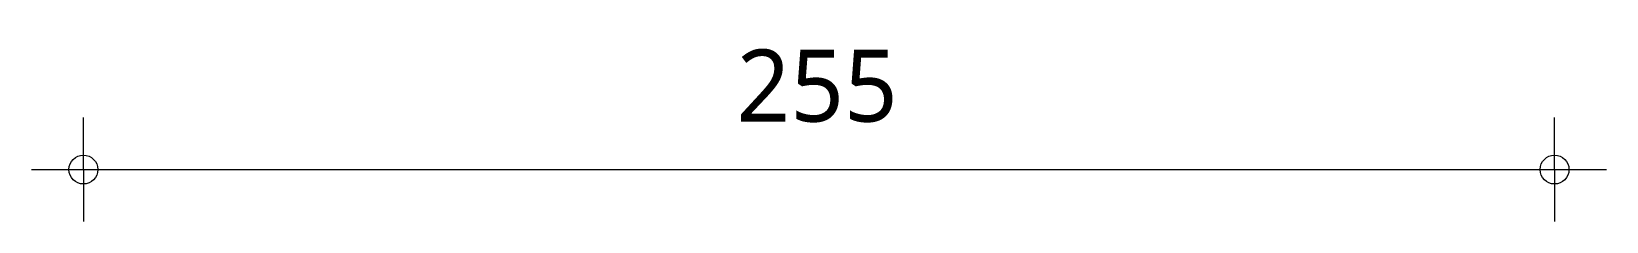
# Model space of a CAD drawing. Header units: millimetres. Extents: x -435 to 27166, y -19117 to 26500.
# Drawn here: x 7642.8 to 7915.8, y -1957.6 to -1924.6 of the extents above; entities that cross this region are included whole.
import ezdxf

# ---------------------------------------------------------------- set-up
doc = ezdxf.new("R2010")
doc.units = ezdxf.units.MM
doc.layers.add('A-ANNO-DIMS', color=211, linetype='Continuous', lineweight=13)
doc.layers.add('A-ANNO-DIMS-5', color=211, linetype='Continuous', lineweight=13)
doc.styles.add('Segoe UI_3', font='segoeui.ttf', dxfattribs={"height": 12.5})
doc.dimstyles.new('2_5_mm_4', dxfattribs={"dimscale": 304.8, "dimtxt": 13.092049, "dimasz": 0.016404, "dimexe": 0.029528, "dimexo": 0.0625, "dimgap": 0.014764, "dimtad": 1, "dimdec": 0, "dimzin": 0, "dimdsep": 46, "dimtxsty": 'Segoe UI_3', "dimblk1": 'DOTBLANK', "dimblk2": 'DOTBLANK', "dimsah": 1, "dimcen": 0.09, "dimdle": 0.029528, "dimazin": 0, "dimtfac": 1, "dimtdec": 4, "dimtix": 1, "dimtmove": 0, "dimatfit": 3, "dimfxl": 0.029528, "dimfxlon": 1, "dimtvp": 1, "dimtfill": 1, "dimtolj": 1, "dimtzin": 0, "dimarcsym": 2})

# ---------------------------------------------------------------- blocks, each defined once
blk = doc.blocks.new('DIMBLOCK523-Details Appartement')
at = {"layer": 'A-ANNO-DIMS-5'}
for p, q in [((7651.76, -1948.58), (7651.76, -1939.58)), ((7906.76, -1948.58), (7906.76, -1939.58)), ((7642.76, -1948.58), (7915.76, -1948.58)), ((7651.76, -1948.58), (7651.76, -1957.58)), ((7906.76, -1948.58), (7906.76, -1957.58))]:
    blk.add_line(p, q, dxfattribs=at)
for centre in [(7651.76, -1948.58), (7906.76, -1948.58)]:
    blk.add_circle(centre, 2.5, dxfattribs=at)
at = {"layer": 'A-ANNO-DIMS-5', "color": 0, "insert": (7764.98, -1927.77), "char_height": 12.5, "width": 34.2774, "attachment_point": 1, "line_spacing_factor": 1.142579, "style": 'Segoe UI_3', "bg_fill": 3, "box_fill_scale": 1.25, "bg_fill_color": 9, "bg_fill_true_color": 13158600, "bg_fill_transparency": 0}
blk.add_mtext('255', dxfattribs=at)
blk = doc.blocks.new('_DotBlank')
at = {"color": 0, "linetype": 'ByBlock', "lineweight": -2}
blk.add_line((-0.5, 0), (-1, 0), dxfattribs=at)
blk.add_circle((0, 0), 0.5, dxfattribs=at)

msp = doc.modelspace()

# ---------------------------------------------------------------- dimensions: what is measured, and where the dimension line sits
at = {"layer": 'A-ANNO-DIMS'}
dim = msp.add_linear_dim(base=(7906.76, -1948.58), p1=(7651.76, -1957.58), p2=(7906.76, -1939.58), dimstyle='2_5_mm_4', override={"dimpost": '<>', "dimfxl": 255.634505}, dxfattribs=at)
dim.commit()
dim.dimension.update_dxf_attribs({"geometry": 'DIMBLOCK523-Details Appartement', "text_midpoint": (7779.26, -1937.62)})

doc.saveas('drawing.dxf')
